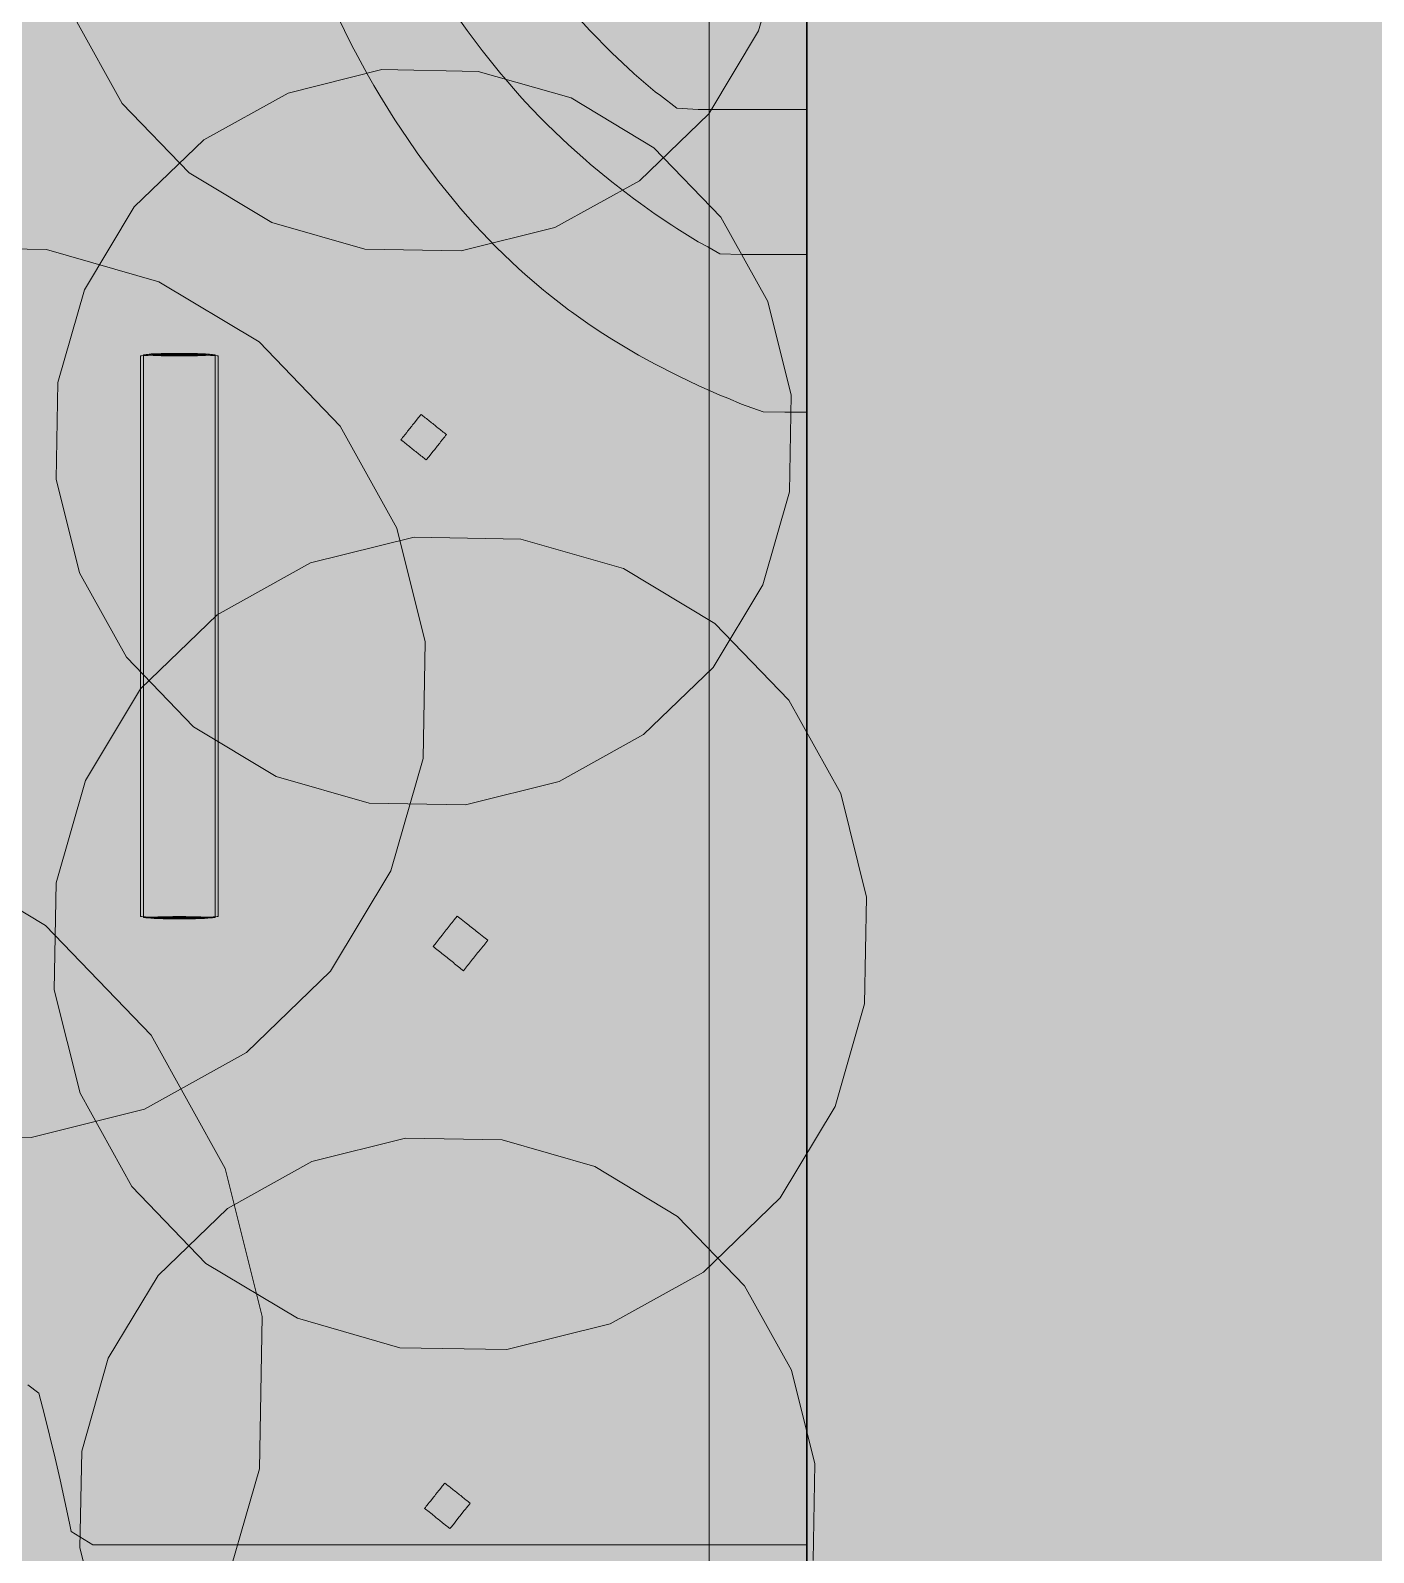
# Model space of a CAD drawing. Header units: millimetres. Extents: x -146962 to 322503, y -183624 to 284367.
# Drawn here: x 115007 to 121218, y 33563 to 40599 of the extents above; entities that cross this region are included whole.
import ezdxf

# ---------------------------------------------------------------- set-up
doc = ezdxf.new("R2010")
doc.units = ezdxf.units.MM
doc.layers.add('06_部屋の色', color=8, linetype='Continuous', lineweight=0)
doc.layers.add('30_敷地・外構', color=8, linetype='Continuous', lineweight=9)

msp = doc.modelspace()

# ---------------------------------------------------------------- hatches: boundary and pattern name
at = {"layer": '06_部屋の色', "true_color": 0xdde9cf}
msp.add_hatch(color=8, dxfattribs=at).paths.add_polyline_path([(83510.2, 29400.8), (83510.3, 31670.6), (83754.2, 32064.6), (83999.1, 32458.1), (84244.9, 32850.9), (84491.7, 33243.1), (84739.4, 33634.8), (84988.1, 34025.8), (85237.8, 34416.3), (85488.3, 34806.1), (85739.9, 35195.3), (85992.4, 35583.9), (86245.8, 35971.8), (86500.2, 36359.2), (86755.5, 36745.9), (87011.8, 37132), (87269, 37517.5), (87527.2, 37902.4), (87786.3, 38286.6), (88046.3, 38670.2), (88307.2, 39053.2), (88569.1, 39435.5), (88832, 39817.2), (89095.7, 40198.2), (89360.4, 40578.6), (89626, 40958.3), (89892.5, 41337.4), (90160, 41715.9), (90428.4, 42093.7), (90697.7, 42470.8), (90967.9, 42847.3), (91239, 43223.1), (91511.1, 43598.3), (91784.1, 43972.8), (92058, 44346.6), (92332.7, 44719.7), (92608.4, 45092.2), (92885.1, 45464), (93162.6, 45835.2), (93441, 46205.6), (93720.3, 46575.4), (94000.5, 46944.5), (94281.7, 47312.9), (94563.7, 47680.6), (94846.6, 48047.7), (95130.4, 48414), (95415.1, 48779.7), (95700.7, 49144.6), (95987.2, 49508.9), (96274.5, 49872.4), (96562.8, 50235.3), (96851.9, 50597.4), (97142, 50958.9), (97432.9, 51319.6), (97724.6, 51679.7), (98017.3, 52039), (98310.8, 52397.6), (98605.2, 52755.5), (98900.5, 53112.6), (99196.7, 53469.1), (99493.7, 53824.8), (99791.6, 54179.8), (100090.3, 54534), (100389.9, 54887.6), (100690.4, 55240.4), (100991.8, 55592.4), (101293.9, 55943.8), (101597, 56294.4), (101900.9, 56644.2), (102205.6, 56993.3), (102511.3, 57341.7), (102817.7, 57689.3), (103125, 58036.2), (103433.2, 58382.3), (103742.1, 58727.7), (104052, 59072.3), (104362.6, 59416.2), (104674.1, 59759.3), (104986.5, 60101.6), (105299.7, 60443.2), (105613.7, 60784), (105928.5, 61124.1), (106244.2, 61463.4), (106560.7, 61801.9), (106878, 62139.6), (107196.1, 62476.6), (107515.1, 62812.7), (107834.9, 63148.1), (108155.5, 63482.8), (108476.9, 63816.6), (108799.1, 64149.7), (109122.2, 64481.9), (109446, 64813.4), (109770.7, 65144.1), (110096.1, 65474), (110422.4, 65803.1), (110749.4, 66131.4), (111077.3, 66458.9), (111406, 66785.6), (111735.4, 67111.5), (112065.7, 67436.6), (112396.7, 67760.9), (112728.6, 68084.4), (113061.2, 68407.1), (113394.6, 68728.9), (113728.8, 69050), (114063.8, 69370.2), (114399.5, 69689.6), (114736, 70008.2), (115073.4, 70326), (115411.4, 70642.9), (115750.3, 70959.1), (116089.9, 71274.4), (116430.3, 71588.8), (116771.5, 71902.5), (117113.4, 72215.3), (117456.1, 72527.2), (117799.5, 72838.4), (118596.9, 72838.3), (118594.5, 29398.9)])
at = {"layer": '30_敷地・外構'}
h = msp.add_hatch(color=8, dxfattribs=at)
h.paths.add_polyline_path([(-146961.6, 100544.4), (-108819.6, 189229.7), (-89282.5, 219876.6), (-87725.3, 222013.2), (-1960, 282350.2), (173183.5, 284367.4), (239071.9, 242938.5), (278732.3, 206218.7), (322502.8, 161506.8), (317095.5, -23424.9), (276188, -120904.3), (271912.1, -124752.2), (168970.1, -173180.4), (164528.6, -174703.6), (127795.8, -180332.5), (116091.1, -181838.5), (95830.1, -183624.1), (64542, -179082.3), (39436.2, -174835.1), (16841.2, -169717.9), (9303, -167782.1), (-59261.4, -128452.9), (-89342.1, -103737.6), (-132033, -30896.2), (-136480.3, -13511.6), (-141643.2, 9224.3), (-142349.3, 13012)])
h.paths.add_polyline_path([(85594.8, 85406.7), (55599.4, 41400), (55600.1, 29403.2), (10600.1, 29406), (10598.4, 1220), (163595.7, 1210.5), (163597.5, 29396.5), (118597.5, 29399.3), (118600.6, 85401.9)], flags=0)
at = {"layer": '30_敷地・外構', "true_color": 0xcfe0b8}
for points in [[(116178.4, 42870), (116611.6, 42978), (117057.9, 42970.2), (117487, 42847.2), (117869.6, 42617.3), (118179.7, 42296.1), (118396.1, 41905.7), (118504.1, 41472.6), (118496.4, 41026.2), (118373.3, 40597.1), (118143.4, 40214.5), (117822.3, 39904.4), (117431.9, 39688), (116998.7, 39580), (116552.4, 39587.8), (116123.3, 39710.8), (115740.6, 39940.7), (115430.5, 40261.8), (115214.1, 40652.3), (115106.1, 41085.4), (115113.9, 41531.8), (115237, 41960.9), (115466.9, 42343.5), (115788, 42653.6)], [(116198.3, 40310), (116631.4, 40418), (117077.7, 40410.2), (117506.9, 40287.2), (117889.5, 40057.3), (118199.6, 39736.1), (118416, 39345.7), (118524, 38912.6), (118516.2, 38466.2), (118393.2, 38037.1), (118163.3, 37654.5), (117842.1, 37344.4), (117451.7, 37128), (117018.6, 37020), (116572.2, 37027.8), (116143.1, 37150.8), (115760.5, 37380.7), (115450.4, 37701.8), (115234, 38092.3), (115126, 38525.4), (115133.8, 38971.7), (115256.8, 39400.9), (115486.7, 39783.5), (115807.8, 40093.6)], [(114016.3, 39465.1), (114540.6, 39595.8), (115080.9, 39586.4), (115600.3, 39437.4), (116063.5, 39159.1), (116438.9, 38770.4), (116700.9, 38297.8), (116831.6, 37773.4), (116822.2, 37233.1), (116673.2, 36713.7), (116394.9, 36250.5), (116006.2, 35875.1), (115533.6, 35613.1), (115009.3, 35482.4), (114469, 35491.8), (113949.5, 35640.8), (113486.3, 35919.1), (113110.9, 36307.8), (112849, 36780.5), (112718.2, 37304.8), (112727.7, 37845.1), (112876.6, 38364.5), (113154.9, 38827.7), (113543.6, 39203.1)], [(116746.8, 38741.2), (116750.7, 38746.1), (116754.6, 38751), (116758.5, 38755.9), (116762.4, 38760.8), (116766.3, 38765.7), (116770.2, 38770.6), (116774.1, 38775.5), (116778, 38780.4), (116781.9, 38785.2), (116785.8, 38790.1), (116801.3, 38809.7), (116805.2, 38814.6), (116809.1, 38819.5), (116813, 38824.4), (116817.9, 38820.5), (116822.8, 38816.6), (116827.7, 38812.7), (116832.6, 38808.8), (116837.4, 38804.9), (116842.3, 38801), (116847.2, 38797.1), (116852.1, 38793.3), (116857, 38789.4), (116861.9, 38785.5), (116866.8, 38781.6), (116871.7, 38777.7), (116876.6, 38773.8), (116881.5, 38769.9), (116886.4, 38766), (116891.2, 38762.1), (116896.1, 38758.2), (116901, 38754.3), (116905.9, 38750.5), (116910.8, 38746.6), (116915.7, 38742.7), (116920.6, 38738.8), (116925.5, 38734.9), (116930.4, 38731), (116926.5, 38726.1), (116922.6, 38721.2), (116918.7, 38716.3), (116903.1, 38696.8), (116899.3, 38691.9), (116895.4, 38687), (116891.5, 38682.1), (116887.6, 38677.2), (116883.7, 38672.3), (116879.8, 38667.4), (116875.9, 38662.5), (116872, 38657.6), (116868.1, 38652.7), (116864.2, 38647.8), (116848.7, 38628.3), (116844.8, 38623.4), (116840.9, 38618.5), (116837, 38613.6), (116832.1, 38617.5), (116827.2, 38621.4), (116822.3, 38625.3), (116817.4, 38629.2), (116812.5, 38633.1), (116807.7, 38637), (116802.8, 38640.8), (116797.9, 38644.7), (116793, 38648.6), (116788.1, 38652.5), (116783.2, 38656.4), (116778.3, 38660.3), (116773.4, 38664.2), (116768.5, 38668.1), (116763.6, 38672), (116758.7, 38675.9), (116753.8, 38679.8), (116749, 38683.6), (116744.1, 38687.5), (116739.2, 38691.4), (116734.3, 38695.3), (116729.4, 38699.2), (116724.5, 38703.1), (116719.6, 38707), (116723.5, 38711.9), (116727.4, 38716.8), (116731.3, 38721.7)], [(116780.9, 38256.8), (117274.2, 38248.2), (117748.5, 38112.2), (118171.4, 37858.1), (118514.2, 37503.2), (118753.4, 37071.7), (118872.7, 36592.9), (118864.1, 36099.6), (118728.1, 35625.3), (118474, 35202.4), (118119.1, 34859.7), (117687.6, 34620.5), (117208.8, 34501.1), (116715.5, 34509.7), (116241.2, 34645.7), (115818.3, 34899.9), (115475.6, 35254.8), (115236.4, 35686.3), (115117, 36165), (115125.6, 36658.3), (115261.6, 37132.6), (115515.7, 37555.5), (115870.6, 37898.3), (116302.2, 38137.5)], [(112405.2, 36861.3), (113089.1, 37031.8), (113793.8, 37019.5), (114471.4, 36825.2), (115075.5, 36462.2), (115565.2, 35955.2), (115906.9, 35338.7), (116077.4, 34654.8), (116065.1, 33950.1), (115870.8, 33272.6), (115507.8, 32668.4), (115000.8, 32178.8), (114384.3, 31837.1), (113700.4, 31666.5), (112995.7, 31678.8), (112318.1, 31873.1), (111714, 32236.1), (111224.3, 32743.2), (110882.6, 33359.6), (110712.1, 34043.5), (110724.4, 34748.3), (110918.7, 35425.8), (111281.7, 36030), (111788.7, 36519.6)], [(116910.4, 36417.4), (116915.1, 36423.3), (116919.8, 36429.1), (116924.4, 36435), (116929.1, 36440.9), (116933.8, 36446.8), (116938.4, 36452.6), (116952.4, 36470.2), (116957.1, 36476.1), (116961.8, 36482), (116966.4, 36487.8), (116980.5, 36505.4), (116986.3, 36500.8), (116992.2, 36496.1), (116998.1, 36491.4), (117021.5, 36472.8), (117027.4, 36468.1), (117033.3, 36463.4), (117039.2, 36458.8), (117045, 36454.1), (117050.9, 36449.4), (117056.8, 36444.8), (117062.6, 36440.1), (117068.5, 36435.4), (117074.4, 36430.7), (117080.2, 36426.1), (117103.7, 36407.4), (117109.6, 36402.7), (117115.5, 36398.1), (117121.3, 36393.4), (117107.3, 36375.8), (117102.6, 36369.9), (117098, 36364), (117093.3, 36358.2), (117079.3, 36340.6), (117074.6, 36334.7), (117070, 36328.8), (117065.3, 36323), (117060.6, 36317.1), (117056, 36311.2), (117051.3, 36305.4), (117037.3, 36287.7), (117032.6, 36281.9), (117027.9, 36276), (117023.3, 36270.1), (117009.3, 36252.5), (117003.4, 36257.2), (116997.5, 36261.9), (116991.7, 36266.5), (116985.8, 36271.2), (116979.9, 36275.9), (116974.1, 36280.5), (116968.2, 36285.2), (116962.3, 36289.9), (116956.4, 36294.5), (116950.6, 36299.2), (116944.7, 36303.9), (116938.8, 36308.6), (116933, 36313.2), (116927.1, 36317.9), (116921.2, 36322.6), (116915.4, 36327.2), (116909.5, 36331.9), (116903.6, 36336.6), (116897.8, 36341.2), (116891.9, 36345.9), (116886, 36350.6), (116880.1, 36355.2), (116874.3, 36359.9), (116868.4, 36364.6), (116882.4, 36382.2), (116887.1, 36388.1), (116891.7, 36393.9), (116896.4, 36399.8)], [(116308, 35370), (116741.1, 35478), (117187.5, 35470.2), (117616.6, 35347.2), (117999.2, 35117.2), (118309.3, 34796.1), (118525.7, 34405.7), (118633.7, 33972.6), (118625.9, 33526.2), (118502.9, 33097.1), (118273, 32714.5), (117951.9, 32404.4), (117561.4, 32188), (117128.3, 32080), (116682, 32087.8), (116252.9, 32210.8), (115870.2, 32440.7), (115560.1, 32761.8), (115343.7, 33152.3), (115235.7, 33585.4), (115243.5, 34031.7), (115366.5, 34460.8), (115596.5, 34843.5), (115917.6, 35153.6)], [(116856.6, 33801.2), (116872.1, 33820.8), (116876, 33825.7), (116879.9, 33830.6), (116895.5, 33850.1), (116899.4, 33855), (116907.2, 33864.8), (116911, 33869.7), (116914.9, 33874.6), (116918.8, 33879.5), (116922.7, 33884.4), (116927.6, 33880.5), (116932.5, 33876.6), (116937.4, 33872.7), (116942.3, 33868.8), (116947.2, 33864.9), (116952.1, 33861), (116957, 33857.1), (116961.8, 33853.2), (116966.7, 33849.4), (116971.6, 33845.5), (116976.5, 33841.6), (116981.4, 33837.7), (116986.3, 33833.8), (116991.2, 33829.9), (116996.1, 33826), (117001, 33822.1), (117005.9, 33818.2), (117010.8, 33814.3), (117015.6, 33810.4), (117020.5, 33806.6), (117025.4, 33802.7), (117030.3, 33798.8), (117035.2, 33794.9), (117040.1, 33791), (117036.2, 33786.1), (117032.3, 33781.2), (117028.4, 33776.3), (117024.5, 33771.4), (117016.8, 33761.6), (117012.9, 33756.8), (116997.3, 33737.2), (116993.4, 33732.3), (116989.5, 33727.4), (116974, 33707.8), (116970.1, 33703), (116962.3, 33693.2), (116958.4, 33688.3), (116954.5, 33683.4), (116950.6, 33678.5), (116946.7, 33673.6), (116941.8, 33677.5), (116936.9, 33681.4), (116932.1, 33685.3), (116912.5, 33700.8), (116907.6, 33704.7), (116902.7, 33708.6), (116897.8, 33712.5), (116892.9, 33716.4), (116888, 33720.3), (116883.1, 33724.2), (116878.2, 33728.1), (116873.4, 33732), (116868.5, 33735.9), (116863.6, 33739.7), (116844, 33755.3), (116839.1, 33759.2), (116834.2, 33763.1), (116829.3, 33767), (116833.2, 33771.9), (116837.1, 33776.8), (116841, 33781.7), (116844.9, 33786.5), (116852.7, 33796.3)]]:
    msp.add_hatch(color=8, dxfattribs=at).paths.add_polyline_path(points)

# ---------------------------------------------------------------- linework, layer by layer
at = {"layer": '30_敷地・外構'}
for points in [[(85594.8, 85406.7), (55599.4, 41400), (55600.1, 29403.2), (10600.1, 29406), (10598.4, 1220), (163595.7, 1210.5), (163597.5, 29396.5), (118597.5, 29399.3), (118600.6, 85401.9), (85594.8, 85406.7)], [(118597.6, 85398.9), (118594.5, 29396.3), (55603.1, 29400.2), (55602.4, 41399.1), (85596.4, 85403.7), (118597.6, 85398.9)], [(118496.4, 41026.2), (118373.3, 40597.1), (118143.4, 40214.5), (117822.3, 39904.4), (117431.9, 39688), (116998.7, 39580), (116552.4, 39587.8), (116123.3, 39710.8), (115740.6, 39940.7), (115430.5, 40261.8), (115214.1, 40652.3)], [(118144.7, 32992.7), (118144.8, 34586.4), (118144.8, 35898.9), (118144.9, 36836.4), (118144.9, 37211.4), (118144.9, 37249.1), (118144.9, 37492.7), (118144.9, 37602), (118144.9, 37711.4), (118144.9, 37811.3), (118144.9, 37820.8), (118145, 38039.5), (118145, 38105.7), (118145, 38148.9), (118145, 38367.7), (118145, 38388), (118145, 38477), (118145, 38586.4), (118145, 38695.8), (118145, 38805.2), (118145, 38866.9), (118145, 38914.5), (118145, 39023.9), (118145, 39352), (118145, 39461.4), (118145, 39493.7), (118145, 39570.8), (118145.1, 39758.5), (118145.1, 39930.2), (118145.1, 40148.9), (118145.1, 40367.7), (118145.1, 40805.2)], [(118595.1, 40805.1), (118595.1, 40367.6), (118595.1, 40258.3), (118595.1, 40208.2), (118595.1, 40148.9), (118595.1, 39930.1), (118595.1, 39758.4), (118595, 39711.4), (118595, 39570.8), (118595, 39487.2), (118595, 39461.4), (118595, 39375), (118595, 39352), (118595, 39023.9), (118595, 38914.5), (118595, 38878.3), (118595, 38805.1), (118595, 38742.6), (118595, 38695.8), (118595, 38586.4), (118595, 38477), (118595, 38395.2), (118595, 38367.6), (118595, 38258.3), (118595, 38216.6), (118595, 38148.9), (118595, 38132.9), (118595, 38039.5), (118594.9, 37820.8), (118594.9, 37801.8), (118594.9, 37711.4), (118594.9, 37602), (118594.9, 37492.6), (118594.9, 37257.4), (118594.9, 37211.4), (118594.9, 36836.4), (118594.8, 34586.4), (118594.8, 34447.2), (118594.7, 32992.6)], [(116409.9, 40699), (116458.4, 40599), (116495.1, 40526.8), (116509.8, 40499), (116564.4, 40399), (116595.1, 40344.9), (116622.3, 40299), (116684, 40199), (116695.1, 40181.4), (116749.6, 40099), (116795.1, 40033), (116819.8, 39999), (116895.1, 39899), (116895.1, 39899), (116976.1, 39799), (116995.1, 39776.2), (117063.7, 39699), (117095, 39664.6), (117159.2, 39599), (117195, 39563), (117263.8, 39499), (117295, 39470.4), (117379.4, 39399), (117395, 39385.9), (117495, 39308.4), (117508.2, 39299), (117595, 39236.9), (117653.2, 39198.9), (117695, 39171.8), (117795, 39111.9), (117818.3, 39098.9), (117895, 39056.1), (117995, 39005.4), (118008.5, 38998.9), (118095, 38957.3), (118195, 38913.6), (118230.9, 38898.9), (118295, 38872.3), (118395, 38836.3), (118495, 38834.1), (118595, 38834.1)], [(117503.1, 40699), (117593.9, 40599), (117595.1, 40597.7), (117692.3, 40498.9), (117695.1, 40496.2), (117795.1, 40402.4), (117798.9, 40398.9), (117895.1, 40315.3), (117919.4, 40298.9), (117995.1, 40240.5), (118095.1, 40234.4), (118195.1, 40234.4), (118295.1, 40234.4), (118395.1, 40234.4), (118495.1, 40234.4), (118595.1, 40234.4)], [(116995.1, 40642.6), (117026.1, 40599), (117095.1, 40506.6), (117101, 40499), (117181.7, 40399), (117195.1, 40382.9), (117268.6, 40299), (117295.1, 40269.7), (117362.4, 40199), (117395.1, 40165.7), (117464.1, 40099), (117495.1, 40069.8), (117574.6, 39999), (117595.1, 39981.1), (117695.1, 39898.9), (117695.1, 39898.9), (117795.1, 39822.1), (117827.1, 39798.9), (117895.1, 39750.6), (117972.6, 39698.9), (117995, 39684.1), (118095, 39621.7), (118138.3, 39598.9), (118195, 39567.3), (118295, 39563.4), (118395, 39563.4), (118495, 39563.4), (118595, 39563.4)], [(116198.3, 40310), (116631.4, 40418), (117077.7, 40410.2), (117506.9, 40287.2), (117889.5, 40057.3), (118199.6, 39736.1), (118416, 39345.7), (118524, 38912.6), (118516.2, 38466.2), (118393.2, 38037.1), (118163.3, 37654.5), (117842.1, 37344.4), (117451.7, 37128), (117018.6, 37020), (116572.2, 37027.8), (116143.1, 37150.8), (115760.5, 37380.7), (115450.4, 37701.8), (115234, 38092.3), (115126, 38525.4), (115133.8, 38971.7), (115256.8, 39400.9), (115486.7, 39783.5), (115807.8, 40093.6), (116198.3, 40310)], [(114540.6, 39595.8), (115080.9, 39586.4), (115600.3, 39437.4), (116063.5, 39159.1), (116438.9, 38770.4), (116700.9, 38297.8), (116831.6, 37773.4), (116822.2, 37233.1), (116673.2, 36713.7), (116394.9, 36250.5), (116006.2, 35875.1), (115533.6, 35613.1), (115009.3, 35482.4), (114469, 35491.8)], [(115538, 39096.6), (115551.5, 39097.2), (115567.7, 39097.8), (115586.4, 39098.2), (115607, 39098.6), (115628.8, 39098.9), (115651.1, 39099.1), (115673.3, 39099.3), (115695, 39099.3), (115716.7, 39099.3), (115738.9, 39099.1), (115761.3, 39098.9), (115783, 39098.6), (115803.6, 39098.2), (115822.3, 39097.8), (115838.6, 39097.2), (115852, 39096.6), (115862.4, 39096), (115869.6, 39095.3), (115873.7, 39094.7), (115875, 39094), (115874.9, 36504), (115873.6, 36503.4), (115869.4, 36502.8), (115862.2, 36502.1), (115851.9, 36501.5), (115838.4, 36500.9), (115822.1, 36500.3), (115803.5, 36499.9), (115782.9, 36499.5), (115761.1, 36499.2), (115738.8, 36499), (115716.5, 36498.9), (115694.9, 36498.8), (115673.2, 36498.9), (115650.9, 36499), (115628.6, 36499.2), (115606.8, 36499.5), (115586.3, 36499.9), (115567.6, 36500.4), (115551.3, 36500.9), (115537.9, 36501.5), (115527.5, 36502.1), (115520.3, 36502.8), (115516.2, 36503.4), (115514.9, 36504.1), (115515, 39094.1), (115516.3, 39094.7), (115520.5, 39095.3), (115527.7, 39096), (115538, 39096.6)], [(115562.9, 39102), (115577.9, 39102.5), (115595.1, 39102.9), (115614, 39103.3), (115634.1, 39103.5), (115654.6, 39103.7), (115675.1, 39103.8), (115695, 39103.9), (115714.9, 39103.8), (115735.4, 39103.7), (115756, 39103.5), (115776, 39103.3), (115794.9, 39102.9), (115812.1, 39102.5), (115827.1, 39102), (115839.5, 39101.4), (115849, 39100.8), (115855.6, 39100.2), (115859.4, 39099.6), (115860.6, 39099), (115860.5, 36499), (115859.3, 36498.5), (115855.5, 36497.9), (115848.8, 36497.3), (115839.3, 36496.7), (115826.9, 36496.1), (115812, 36495.6), (115794.8, 36495.2), (115775.9, 36494.8), (115755.8, 36494.6), (115735.3, 36494.4), (115714.8, 36494.3), (115694.9, 36494.2), (115674.9, 36494.3), (115654.5, 36494.4), (115633.9, 36494.6), (115613.9, 36494.9), (115595, 36495.2), (115577.8, 36495.7), (115562.8, 36496.2), (115550.4, 36496.7), (115540.9, 36497.3), (115534.3, 36497.9), (115530.5, 36498.5), (115529.3, 36499.1), (115529.4, 39099.1), (115530.6, 39099.6), (115534.4, 39100.2), (115541, 39100.8), (115550.6, 39101.4), (115562.9, 39102)], [(115573.4, 39104), (115583.8, 39104.5), (115596.4, 39104.9), (115610.9, 39105.3), (115626.8, 39105.6), (115643.7, 39105.8), (115661, 39106), (115678.2, 39106.1), (115695, 39106.1), (115711.8, 39106.1), (115729, 39106), (115746.3, 39105.8), (115763.2, 39105.6), (115779.1, 39105.3), (115793.6, 39104.9), (115806.2, 39104.5), (115816.6, 39104), (115824.7, 39103.5), (115830.2, 39103), (115833.4, 39102.5), (115834.5, 39102), (115834.5, 39099), (115833.4, 39098.6), (115830.2, 39098.1), (115824.7, 39097.6), (115816.6, 39097.1), (115806.2, 39096.6), (115793.6, 39096.2), (115779.1, 39095.8), (115763.2, 39095.5), (115746.3, 39095.3), (115729, 39095.1), (115711.8, 39095), (115695, 39095), (115678.2, 39095), (115661, 39095.1), (115643.7, 39095.3), (115626.8, 39095.5), (115610.9, 39095.8), (115596.4, 39096.2), (115583.8, 39096.6), (115573.4, 39097.1), (115565.4, 39097.6), (115559.8, 39098.1), (115556.6, 39098.6), (115555.6, 39099.1), (115555.6, 39102.1), (115556.6, 39102.6), (115559.8, 39103.1), (115565.4, 39103.6), (115573.4, 39104)], [(115576, 39101), (115576, 39100.2), (115587, 39099.7), (115599.2, 39099.3), (115613.3, 39098.9), (115628.8, 39098.6), (115645.2, 39098.4), (115662, 39098.2), (115678.7, 39098.1), (115695, 39098.1), (115711.3, 39098.1), (115728.1, 39098.2), (115744.9, 39098.4), (115761.3, 39098.6), (115776.7, 39098.9), (115790.8, 39099.3), (115803, 39099.7), (115814.1, 39100.2), (115814.1, 39100.9), (115803, 39101.4), (115790.8, 39101.8), (115776.7, 39102.2), (115761.3, 39102.5), (115744.9, 39102.7), (115728.1, 39102.9), (115711.3, 39103), (115695, 39103), (115678.7, 39103), (115662, 39102.9), (115645.2, 39102.7), (115628.8, 39102.5), (115613.3, 39102.2), (115599.2, 39101.9), (115587, 39101.4), (115576, 39101)], [(115608.8, 39099.1), (115608.8, 39102.4), (115610.8, 39102.7), (115614.3, 39103), (115619.3, 39103.3), (115625.8, 39103.6), (115633.6, 39103.8), (115642.6, 39104.1), (115652.6, 39104.3), (115663.1, 39104.4), (115673.8, 39104.5), (115684.6, 39104.6), (115695, 39104.6), (115705.5, 39104.6), (115716.2, 39104.5), (115727, 39104.4), (115737.5, 39104.3), (115747.4, 39104.1), (115756.4, 39103.8), (115764.3, 39103.6), (115770.7, 39103.3), (115775.7, 39103), (115779.2, 39102.7), (115781.2, 39102.4), (115781.2, 39101.7), (115781.2, 39098.7), (115779.2, 39098.4), (115775.7, 39098.1), (115770.7, 39097.8), (115764.3, 39097.5), (115756.4, 39097.3), (115747.4, 39097), (115737.5, 39096.8), (115727, 39096.7), (115716.2, 39096.6), (115705.5, 39096.5), (115695, 39096.5), (115684.6, 39096.5), (115673.8, 39096.6), (115663.1, 39096.7), (115652.6, 39096.9), (115642.6, 39097), (115633.6, 39097.3), (115625.8, 39097.5), (115619.3, 39097.8), (115614.3, 39098.1), (115610.8, 39098.4), (115608.8, 39098.8), (115608.8, 39099.1)], [(115642.1, 39099.2), (115642.1, 39102.2), (115643.3, 39102.4), (115645.5, 39102.6), (115648.5, 39102.8), (115652.5, 39103), (115657.3, 39103.2), (115662.9, 39103.3), (115668.9, 39103.4), (115675.4, 39103.5), (115682, 39103.6), (115688.6, 39103.6), (115695, 39103.6), (115701.4, 39103.6), (115708, 39103.6), (115714.6, 39103.5), (115721.1, 39103.4), (115727.2, 39103.3), (115732.7, 39103.2), (115737.5, 39103), (115741.5, 39102.8), (115744.6, 39102.6), (115746.7, 39102.4), (115747.9, 39102.2), (115747.9, 39099.2), (115747.9, 39098.9), (115746.7, 39098.7), (115744.6, 39098.5), (115741.5, 39098.3), (115737.5, 39098.1), (115732.7, 39098), (115727.2, 39097.8), (115721.1, 39097.7), (115714.6, 39097.6), (115708, 39097.6), (115701.4, 39097.5), (115695, 39097.5), (115688.6, 39097.5), (115682, 39097.6), (115675.4, 39097.6), (115668.9, 39097.7), (115662.9, 39097.8), (115657.3, 39098), (115652.5, 39098.1), (115648.5, 39098.3), (115645.5, 39098.5), (115643.3, 39098.7), (115642.1, 39098.9), (115642.1, 39099.2), (115642.1, 39099.2)], [(115646.5, 39101), (115646.5, 39100.1), (115654.5, 39100), (115664.5, 39099.8), (115674.8, 39099.7), (115685, 39099.7), (115695, 39099.6), (115705, 39099.7), (115715.2, 39099.7), (115725.5, 39099.8), (115735.5, 39100), (115743.5, 39100.1), (115743.5, 39101), (115735.5, 39101.2), (115725.5, 39101.3), (115715.2, 39101.4), (115705, 39101.5), (115695, 39101.5), (115685, 39101.5), (115674.8, 39101.4), (115664.5, 39101.3), (115654.5, 39101.2), (115646.5, 39101)], [(116746.8, 38741.2), (116750.7, 38746.1), (116754.6, 38751), (116758.5, 38755.9), (116762.4, 38760.8), (116766.3, 38765.7), (116770.2, 38770.6), (116774.1, 38775.5), (116778, 38780.4), (116781.9, 38785.2), (116785.8, 38790.1), (116801.3, 38809.7), (116805.2, 38814.6), (116809.1, 38819.5), (116813, 38824.4), (116817.9, 38820.5), (116822.8, 38816.6), (116827.7, 38812.7), (116832.6, 38808.8), (116837.4, 38804.9), (116842.3, 38801), (116847.2, 38797.1), (116852.1, 38793.3), (116857, 38789.4), (116861.9, 38785.5), (116866.8, 38781.6), (116871.7, 38777.7), (116876.6, 38773.8), (116881.5, 38769.9), (116886.4, 38766), (116891.2, 38762.1), (116896.1, 38758.2), (116901, 38754.3), (116905.9, 38750.5), (116910.8, 38746.6), (116915.7, 38742.7), (116920.6, 38738.8), (116925.5, 38734.9), (116930.4, 38731), (116926.5, 38726.1), (116922.6, 38721.2), (116918.7, 38716.3), (116903.1, 38696.8), (116899.3, 38691.9), (116895.4, 38687), (116891.5, 38682.1), (116887.6, 38677.2), (116883.7, 38672.3), (116879.8, 38667.4), (116875.9, 38662.5), (116872, 38657.6), (116868.1, 38652.7), (116864.2, 38647.8), (116848.7, 38628.3), (116844.8, 38623.4), (116840.9, 38618.5), (116837, 38613.6), (116832.1, 38617.5), (116827.2, 38621.4), (116822.3, 38625.3), (116817.4, 38629.2), (116812.5, 38633.1), (116807.7, 38637), (116802.8, 38640.8), (116797.9, 38644.7), (116793, 38648.6), (116788.1, 38652.5), (116783.2, 38656.4), (116778.3, 38660.3), (116773.4, 38664.2), (116768.5, 38668.1), (116763.6, 38672), (116758.7, 38675.9), (116753.8, 38679.8), (116749, 38683.6), (116744.1, 38687.5), (116739.2, 38691.4), (116734.3, 38695.3), (116729.4, 38699.2), (116724.5, 38703.1), (116719.6, 38707), (116723.5, 38711.9), (116727.4, 38716.8), (116731.3, 38721.7), (116746.8, 38741.2)], [(116780.9, 38256.8), (117274.2, 38248.2), (117748.5, 38112.2), (118171.4, 37858.1), (118514.2, 37503.2), (118753.4, 37071.7), (118872.7, 36592.9), (118864.1, 36099.6), (118728.1, 35625.3), (118474, 35202.4), (118119.1, 34859.7), (117687.6, 34620.5), (117208.8, 34501.1), (116715.5, 34509.7), (116241.2, 34645.7), (115818.3, 34899.9), (115475.6, 35254.8), (115236.4, 35686.3), (115117, 36165), (115125.6, 36658.3), (115261.6, 37132.6), (115515.7, 37555.5), (115870.6, 37898.3), (116302.2, 38137.5), (116780.9, 38256.8)], [(112405.2, 36861.3), (113089.1, 37031.8), (113793.8, 37019.5), (114471.4, 36825.2), (115075.5, 36462.2), (115565.2, 35955.2), (115906.9, 35338.7), (116077.4, 34654.8), (116065.1, 33950.1), (115870.8, 33272.6), (115507.8, 32668.4), (115000.8, 32178.8), (114384.3, 31837.1), (113700.4, 31666.5), (112995.7, 31678.8), (112318.1, 31873.1), (111714, 32236.1), (111224.3, 32743.2)], [(115586, 36500.8), (115595.4, 36501.3), (115606.6, 36501.6), (115619.6, 36502), (115633.9, 36502.2), (115648.9, 36502.4), (115664.4, 36502.6), (115679.9, 36502.7), (115694.9, 36502.7), (115709.9, 36502.7), (115725.3, 36502.6), (115740.8, 36502.4), (115755.9, 36502.2), (115770.1, 36502), (115783.1, 36501.6), (115794.4, 36501.2), (115803.7, 36500.8), (115810.9, 36500.4), (115815.9, 36499.9), (115818.7, 36499.5), (115819.6, 36499.1), (115819.6, 36496.1), (115818.7, 36495.6), (115815.9, 36495.2), (115810.9, 36494.7), (115803.7, 36494.3), (115794.4, 36493.9), (115783.1, 36493.5), (115770.1, 36493.2), (115755.9, 36492.9), (115740.8, 36492.7), (115725.3, 36492.5), (115709.9, 36492.5), (115694.9, 36492.4), (115679.9, 36492.5), (115664.4, 36492.5), (115648.9, 36492.7), (115633.9, 36492.9), (115619.6, 36493.2), (115606.6, 36493.5), (115595.4, 36493.9), (115586, 36494.3), (115578.9, 36494.7), (115573.9, 36495.2), (115571, 36495.6), (115570.1, 36496.1), (115570.1, 36499.1), (115571, 36499.5), (115573.9, 36500), (115578.9, 36500.4), (115586, 36500.8)], [(115593.3, 36498), (115593.3, 36497.2), (115598.6, 36496.9), (115609.5, 36496.6), (115622, 36496.3), (115635.8, 36496), (115650.4, 36495.8), (115665.4, 36495.6), (115680.3, 36495.6), (115694.9, 36495.5), (115709.4, 36495.6), (115724.3, 36495.6), (115739.3, 36495.8), (115753.9, 36496), (115767.7, 36496.2), (115780.3, 36496.6), (115791.2, 36496.9), (115796.4, 36497.2), (115796.4, 36497.9), (115791.2, 36498.2), (115780.3, 36498.5), (115767.7, 36498.9), (115753.9, 36499.1), (115739.3, 36499.3), (115724.3, 36499.5), (115709.4, 36499.5), (115694.9, 36499.6), (115680.3, 36499.6), (115665.4, 36499.5), (115650.4, 36499.3), (115635.8, 36499.1), (115622, 36498.9), (115609.5, 36498.6), (115598.6, 36498.2), (115593.3, 36498)], [(115604.3, 36496.4), (115604.3, 36499.4), (115606.4, 36499.7), (115610, 36500), (115615.3, 36500.4), (115622.1, 36500.7), (115630.3, 36500.9), (115639.8, 36501.2), (115650.2, 36501.4), (115661.3, 36501.5), (115672.6, 36501.6), (115683.9, 36501.7), (115694.9, 36501.7), (115705.9, 36501.7), (115717.1, 36501.6), (115728.5, 36501.5), (115739.5, 36501.4), (115749.9, 36501.2), (115759.4, 36500.9), (115767.7, 36500.7), (115774.5, 36500.4), (115779.7, 36500), (115783.4, 36499.7), (115785.5, 36499.4), (115785.5, 36496.4), (115785.5, 36495.7), (115783.4, 36495.4), (115779.7, 36495.1), (115774.5, 36494.8), (115767.7, 36494.5), (115759.4, 36494.2), (115749.9, 36493.9), (115739.5, 36493.7), (115728.5, 36493.6), (115717.1, 36493.5), (115705.9, 36493.4), (115694.9, 36493.4), (115683.9, 36493.4), (115672.6, 36493.5), (115661.3, 36493.6), (115650.2, 36493.7), (115639.8, 36493.9), (115630.3, 36494.2), (115622.1, 36494.5), (115615.3, 36494.8), (115610, 36495.1), (115606.4, 36495.4), (115604.3, 36495.7), (115604.3, 36496.4), (115604.3, 36496.4)], [(115638.7, 36498), (115638.7, 36497.1), (115642.2, 36497), (115652.2, 36496.8), (115662.7, 36496.7), (115673.6, 36496.6), (115684.4, 36496.5), (115694.9, 36496.5), (115705.4, 36496.5), (115716.2, 36496.6), (115727, 36496.7), (115737.5, 36496.8), (115747.5, 36497), (115751.1, 36497.1), (115751.1, 36498), (115747.5, 36498.1), (115737.5, 36498.3), (115727, 36498.4), (115716.2, 36498.5), (115705.4, 36498.6), (115694.9, 36498.6), (115684.4, 36498.6), (115673.6, 36498.5), (115662.7, 36498.4), (115652.2, 36498.3), (115642.2, 36498.1), (115638.7, 36498)], [(115651.3, 36499.6), (115654, 36499.7), (115657.5, 36499.9), (115661.7, 36500), (115666.6, 36500.1), (115671.9, 36500.2), (115677.6, 36500.3), (115683.4, 36500.4), (115689.2, 36500.4), (115694.9, 36500.4), (115700.5, 36500.4), (115706.3, 36500.4), (115712.1, 36500.3), (115717.8, 36500.2), (115723.2, 36500.1), (115728, 36500), (115732.3, 36499.9), (115735.8, 36499.7), (115738.5, 36499.6), (115740.3, 36499.4), (115741.4, 36499.2), (115741.4, 36496.2), (115741.4, 36495.9), (115740.3, 36495.7), (115738.5, 36495.6), (115735.8, 36495.4), (115732.3, 36495.2), (115728, 36495.1), (115723.2, 36495), (115717.8, 36494.9), (115712.1, 36494.8), (115706.3, 36494.7), (115700.5, 36494.7), (115694.9, 36494.7), (115689.2, 36494.7), (115683.4, 36494.7), (115677.6, 36494.8), (115671.9, 36494.9), (115666.6, 36495), (115661.7, 36495.1), (115657.5, 36495.2), (115654, 36495.4), (115651.3, 36495.6), (115649.4, 36495.7), (115648.3, 36495.9), (115648.3, 36496.2), (115648.3, 36498.9), (115648.3, 36499.2), (115649.4, 36499.4), (115651.3, 36499.6)], [(116910.4, 36417.4), (116915.1, 36423.3), (116919.8, 36429.1), (116924.4, 36435), (116929.1, 36440.9), (116933.8, 36446.8), (116938.4, 36452.6), (116952.4, 36470.2), (116957.1, 36476.1), (116961.8, 36482), (116966.4, 36487.8), (116980.5, 36505.4), (116986.3, 36500.8), (116992.2, 36496.1), (116998.1, 36491.4), (117021.5, 36472.8), (117027.4, 36468.1), (117033.3, 36463.4), (117039.2, 36458.8), (117045, 36454.1), (117050.9, 36449.4), (117056.8, 36444.8), (117062.6, 36440.1), (117068.5, 36435.4), (117074.4, 36430.7), (117080.2, 36426.1), (117103.7, 36407.4), (117109.6, 36402.7), (117115.5, 36398.1), (117121.3, 36393.4), (117107.3, 36375.8), (117102.6, 36369.9), (117098, 36364), (117093.3, 36358.2), (117079.3, 36340.6), (117074.6, 36334.7), (117070, 36328.8), (117065.3, 36323), (117060.6, 36317.1), (117056, 36311.2), (117051.3, 36305.4), (117037.3, 36287.7), (117032.6, 36281.9), (117027.9, 36276), (117023.3, 36270.1), (117009.3, 36252.5), (117003.4, 36257.2), (116997.5, 36261.9), (116991.7, 36266.5), (116985.8, 36271.2), (116979.9, 36275.9), (116974.1, 36280.5), (116968.2, 36285.2), (116962.3, 36289.9), (116956.4, 36294.5), (116950.6, 36299.2), (116944.7, 36303.9), (116938.8, 36308.6), (116933, 36313.2), (116927.1, 36317.9), (116921.2, 36322.6), (116915.4, 36327.2), (116909.5, 36331.9), (116903.6, 36336.6), (116897.8, 36341.2), (116891.9, 36345.9), (116886, 36350.6), (116880.1, 36355.2), (116874.3, 36359.9), (116868.4, 36364.6), (116882.4, 36382.2), (116887.1, 36388.1), (116891.7, 36393.9), (116896.4, 36399.8), (116910.4, 36417.4)], [(116308, 35370), (116741.1, 35478), (117187.5, 35470.2), (117616.6, 35347.2), (117999.2, 35117.2), (118309.3, 34796.1), (118525.7, 34405.7), (118633.7, 33972.6), (118625.9, 33526.2)], [(115343.7, 33152.3), (115235.7, 33585.4), (115243.5, 34031.7), (115366.5, 34460.8), (115596.5, 34843.5), (115917.6, 35153.6), (116308, 35370)], [(118594.7, 33598.9), (118494.7, 33598.9), (118394.7, 33598.9), (118294.7, 33598.9), (118194.7, 33598.9), (118094.7, 33598.9), (117994.7, 33598.9), (117894.7, 33598.9), (117794.7, 33598.9), (117694.7, 33598.9), (117594.7, 33599), (117494.7, 33599), (117394.7, 33599), (117294.7, 33599), (117194.7, 33599), (117094.7, 33599), (116994.7, 33599), (116894.7, 33599), (116794.7, 33599), (116694.7, 33599), (116594.7, 33599), (116494.7, 33599), (116394.7, 33599), (116294.7, 33599), (116194.7, 33599), (116094.7, 33599), (115994.7, 33599), (115894.7, 33599), (115794.7, 33599.1), (115694.7, 33599.1), (115594.7, 33599.1), (115494.7, 33599.1), (115394.7, 33599.1), (115294.7, 33599.1), (115294.7, 33599.1), (115194.7, 33660.8), (115186.9, 33699.1), (115165.6, 33799.1), (115143.5, 33899.1), (115120.4, 33999.1), (115096.5, 34099.1), (115094.7, 34106.3), (115071.7, 34199.1), (115046, 34299.1), (114994.8, 34338.1)], [(116856.6, 33801.2), (116872.1, 33820.8), (116876, 33825.7), (116879.9, 33830.6), (116895.5, 33850.1), (116899.4, 33855), (116907.2, 33864.8), (116911, 33869.7), (116914.9, 33874.6), (116918.8, 33879.5), (116922.7, 33884.4), (116927.6, 33880.5), (116932.5, 33876.6), (116937.4, 33872.7), (116942.3, 33868.8), (116947.2, 33864.9), (116952.1, 33861), (116957, 33857.1), (116961.8, 33853.2), (116966.7, 33849.4), (116971.6, 33845.5), (116976.5, 33841.6), (116981.4, 33837.7), (116986.3, 33833.8), (116991.2, 33829.9), (116996.1, 33826), (117001, 33822.1), (117005.9, 33818.2), (117010.8, 33814.3), (117015.6, 33810.4), (117020.5, 33806.6), (117025.4, 33802.7), (117030.3, 33798.8), (117035.2, 33794.9), (117040.1, 33791), (117036.2, 33786.1), (117032.3, 33781.2), (117028.4, 33776.3), (117024.5, 33771.4), (117016.8, 33761.6), (117012.9, 33756.8), (116997.3, 33737.2), (116993.4, 33732.3), (116989.5, 33727.4), (116974, 33707.8), (116970.1, 33703), (116962.3, 33693.2), (116958.4, 33688.3), (116954.5, 33683.4), (116950.6, 33678.5), (116946.7, 33673.6), (116941.8, 33677.5), (116936.9, 33681.4), (116932.1, 33685.3), (116912.5, 33700.8), (116907.6, 33704.7), (116902.7, 33708.6), (116897.8, 33712.5), (116892.9, 33716.4), (116888, 33720.3), (116883.1, 33724.2), (116878.2, 33728.1), (116873.4, 33732), (116868.5, 33735.9), (116863.6, 33739.7), (116844, 33755.3), (116839.1, 33759.2), (116834.2, 33763.1), (116829.3, 33767), (116833.2, 33771.9), (116837.1, 33776.8), (116841, 33781.7), (116844.9, 33786.5), (116852.7, 33796.3), (116856.6, 33801.2)]]:
    msp.add_lwpolyline(points, dxfattribs=at)

doc.saveas('drawing.dxf')
